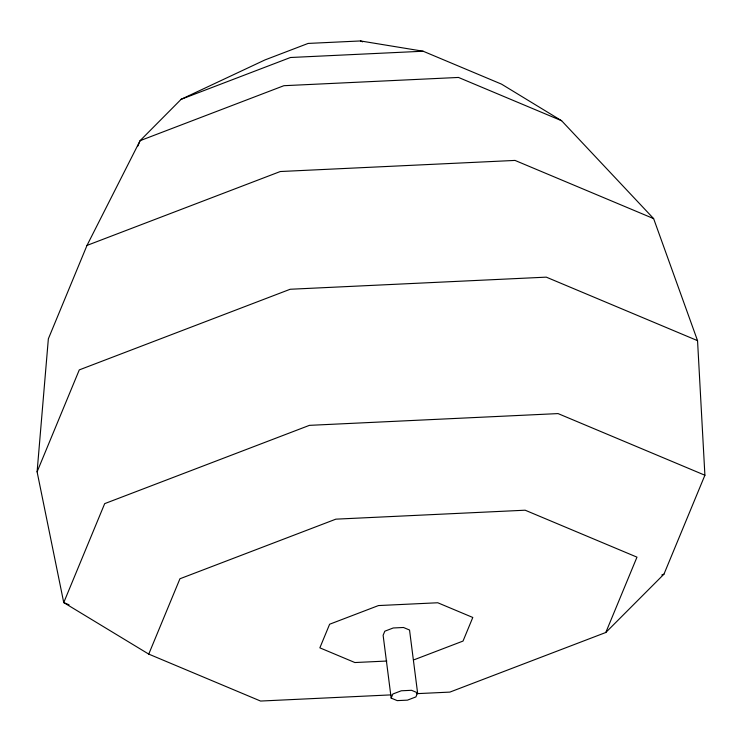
<?xml version="1.0" encoding="UTF-8"?>
<svg xmlns="http://www.w3.org/2000/svg" width="742" height="742" viewBox="0 0 742 742"><rect width="100%" height="100%" fill="white"/><g stroke="black" fill="none" stroke-linecap="round" stroke-linejoin="round"><path stroke-width="1.11" d="M391.015 694.883L260.572 701.051L148.752 654.11L63.738 602.578L37.1 471.819L48.351 338.825L86.999 245.417L140.09 140.674L181.159 99.289L264.996 59.916L308.134 43.426L360.51 40.949L423.144 51.226L501.518 84.134L561.62 120.733L653.628 218.612L697.545 340.652L704.9 475.232L663.951 574.178L605.797 632.49L449.884 692.101L416.41 693.677M137.882 146.026L140.09 140.674L283.889 85.701L458.491 77.446L561.62 120.733M37.1 471.819L79.283 369.896L290.187 289.259L546.288 277.146L697.545 340.652M148.752 654.11L179.935 578.769L335.848 519.159L525.16 510.208L636.979 557.149L605.797 632.49M391.164 698.092L392.852 694.011L401.292 690.783L411.532 690.301L417.579 692.842L415.9 696.914L407.46 700.142L397.211 700.624L391.164 698.092L383.122 635.273L384.81 631.201L393.241 627.973L403.49 627.491L409.538 630.032L417.579 692.842M181.159 99.289L290.447 57.505L423.144 51.226M86.999 245.417L280.3 171.523L515.004 160.42L653.628 218.612M414.184 659.74L463.027 641.069L472.793 617.465L437.771 602.764L378.466 605.565L329.624 624.235L319.858 647.84L354.889 662.541L386.823 661.039M661.799 575.004L663.951 574.178M360.51 40.949L362.652 41.84M704.9 475.232L558.058 413.591L309.433 425.352L104.687 503.632L63.738 602.578L69.062 604.804"/></g></svg>
